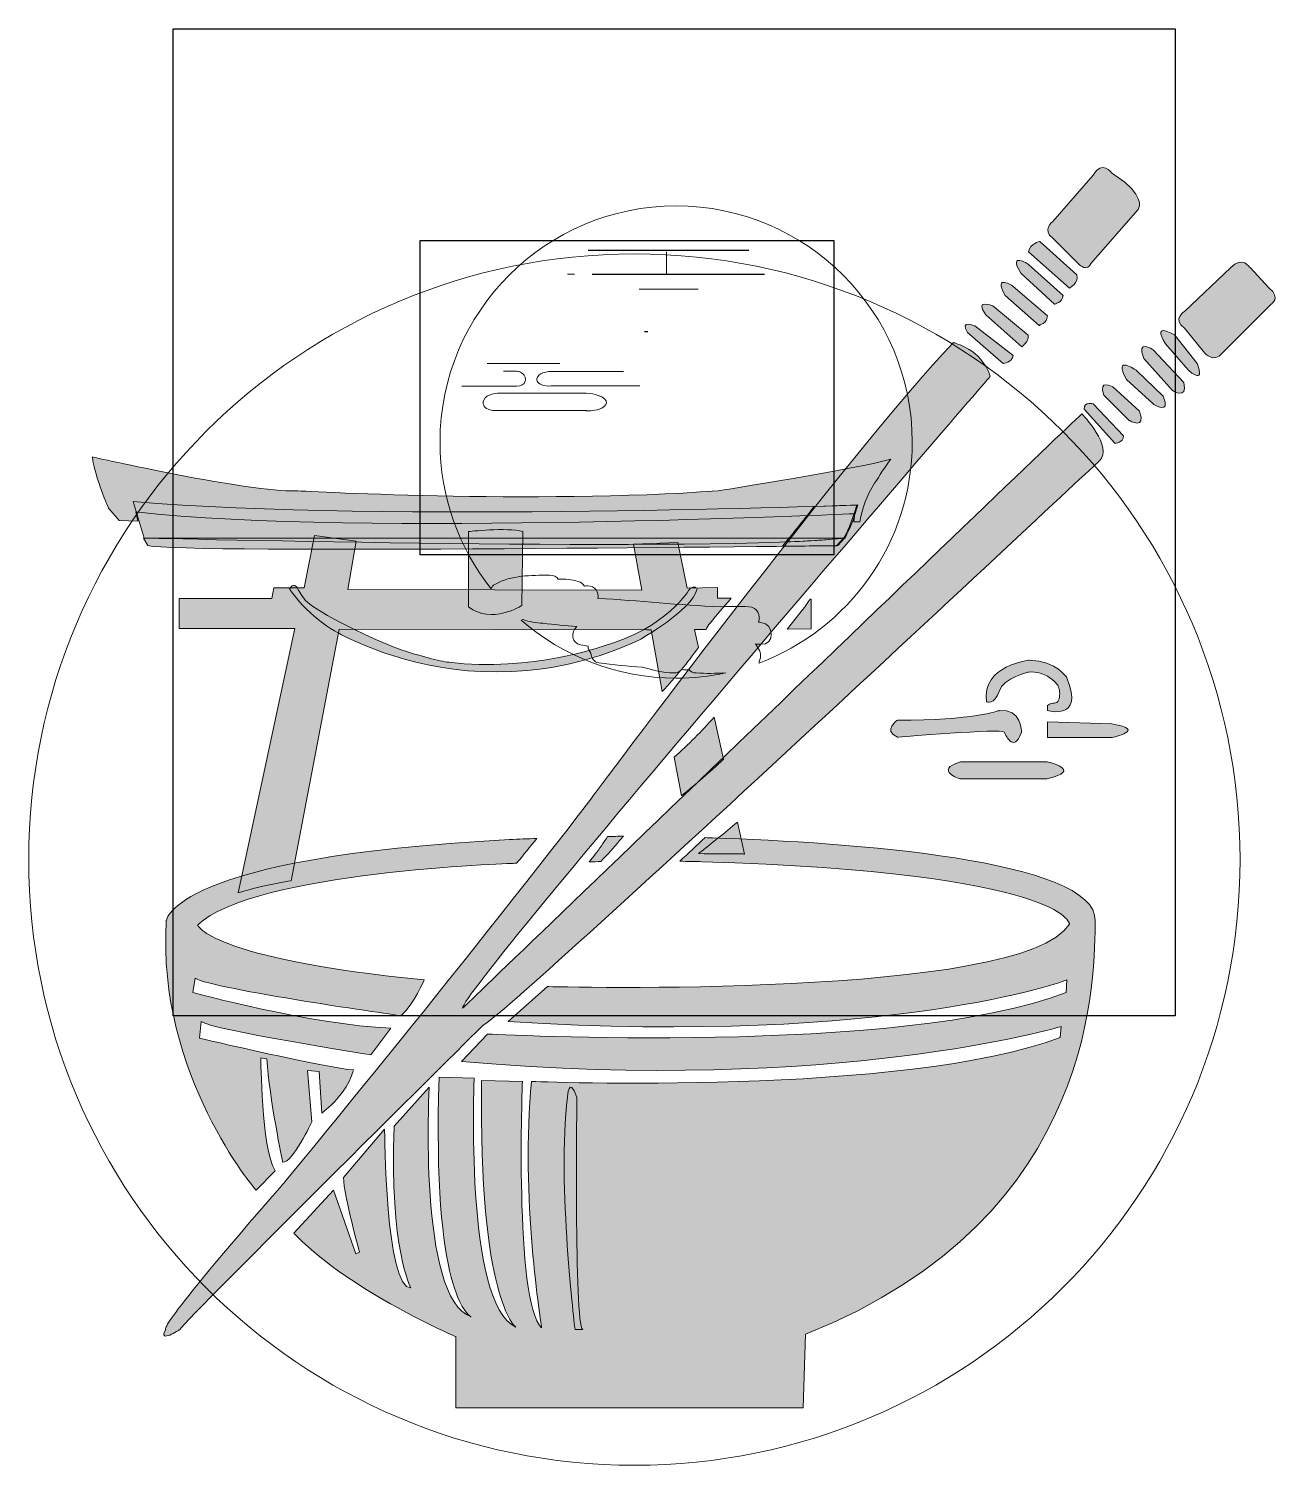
# Model space of a CAD drawing. Header units: inches. Extents: x 6 to 208, y -246 to -15.
import ezdxf

# ---------------------------------------------------------------- set-up
doc = ezdxf.new("R2010")
doc.units = ezdxf.units.IN
doc.header["$MEASUREMENT"] = 0
doc.layers.add('Capa 1', color=7, linetype='Continuous')
picture_1 = doc.add_image_def('image1.png', size_in_pixel=(328, 280))
picture_2 = doc.add_image_def('image2.png', size_in_pixel=(1024, 1024))

# ---------------------------------------------------------------- blocks, each defined once
blk = doc.blocks.new('block 2')
at = {"layer": 'Capa 1', "true_color": 0x201815}
h = blk.add_hatch(color=250, dxfattribs=at)
h.dxf.hatch_style = 2
edge = h.paths.add_edge_path()
edge.add_spline(control_points=[(116.03, -145.29), (115.61, -145.27), (115.19, -145.26), (114.78, -145.24), (113.41, -146.51), (112.05, -147.78), (110.69, -149.05), (112.01, -149.07), (113.23, -149.09), (114.25, -149.12), (172.97, -150.93), (173.44, -159.17), (173.44, -159.17), (166.08, -171.31), (89.37, -169.23), (89.37, -169.23), (89.37, -169.23), (83.07, -174.86), (83.07, -174.86), (145.15, -178.75), (173.04, -168.16), (173.04, -168.16), (173.04, -168.16), (172.9, -170.17), (172.9, -170.17), (146.62, -180.49), (79.72, -176.87), (79.72, -176.87), (79.72, -176.87), (75.56, -181.3), (75.56, -181.3), (135.9, -186.53), (172.1, -175.67), (172.1, -175.67), (172.1, -175.67), (171.96, -177.41), (171.96, -177.41), (147.16, -186.93), (86.83, -184.51), (86.83, -184.51), (84.95, -202.48), (88.44, -224.2), (88.44, -224.2), (84.01, -219.91), (85.35, -184.51), (85.35, -184.51), (85.35, -184.51), (78.78, -184.38), (78.78, -184.38), (78.25, -219.64), (84.28, -224.07), (84.28, -224.07), (75.97, -220.31), (77.58, -183.98), (77.58, -183.98), (77.58, -183.98), (71.94, -183.84), (71.94, -183.84), (70.8, -218.45), (76.53, -222.15), (77.12, -222.43), (68.47, -219.49), (70.34, -185.45), (70.34, -185.45), (70.34, -185.45), (64.7, -191.69), (64.7, -191.69), (63.9, -211.46), (67.39, -217.76), (67.39, -217.76), (63.3, -218.03), (63.16, -192.22), (63.16, -192.22), (63.16, -192.22), (56.53, -200), (56.53, -200), (56.59, -203.02), (59.14, -212), (59.14, -212), (59.14, -212), (58.54, -212.27), (58.54, -212.27), (58.54, -212.27), (54.92, -202.01), (54.92, -202.01), (54.92, -202.01), (48.52, -208.92), (48.52, -208.92), (48.52, -208.92), (49.12, -209.52), (49.12, -209.52), (57.8, -218.37), (74.61, -225.61), (74.61, -225.61), (74.61, -225.61), (74.61, -237.07), (74.61, -237.07), (74.61, -237.07), (130.54, -237.07), (130.54, -237.07), (130.54, -237.07), (130.94, -225.21), (130.94, -225.21), (178.8, -206.3), (177.39, -166.28), (177.6, -158.64), (177.86, -148.71), (137.7, -146.02), (116.03, -145.29)], knot_values=[0, 0, 0, 0, 1, 1, 1, 2, 2, 2, 3, 3, 3, 4, 4, 4, 5, 5, 5, 6, 6, 6, 7, 7, 7, 8, 8, 8, 9, 9, 9, 10, 10, 10, 11, 11, 11, 12, 12, 12, 13, 13, 13, 14, 14, 14, 15, 15, 15, 16, 16, 16, 17, 17, 17, 18, 18, 18, 19, 19, 19, 20, 20, 20, 21, 21, 21, 22, 22, 22, 23, 23, 23, 24, 24, 24, 25, 25, 25, 26, 26, 26, 27, 27, 27, 28, 28, 28, 29, 29, 29, 30, 30, 30, 31, 31, 31, 32, 32, 32, 33, 33, 33, 34, 34, 34, 35, 35, 35, 36, 36, 36, 36], degree=3, periodic=1)
h = blk.add_hatch(color=250, dxfattribs=at)
h.dxf.hatch_style = 2
edge = h.paths.add_edge_path()
edge.add_spline(control_points=[(92.59, -187.06), (92.59, -187.06), (92.79, -183.37), (94.13, -187.06), (94.13, -187.06), (93.66, -223.6), (95.07, -224.47), (95.07, -224.47), (93.83, -224.47), (93.83, -224.47), (93.83, -224.47), (90.92, -201.01), (92.59, -187.06)], knot_values=[0, 0, 0, 0, 1, 1, 1, 2, 2, 2, 3, 3, 3, 4, 4, 4, 4], degree=3, periodic=1)
at = {"layer": 'Capa 1', "color": 250, "lineweight": 9, "true_color": 0x201815}
for points, knots in [([(116.03, -145.29), (115.61, -145.27), (115.19, -145.26), (114.78, -145.24), (113.41, -146.51), (112.05, -147.78), (110.69, -149.05), (112.01, -149.07), (113.23, -149.09), (114.25, -149.12), (172.97, -150.93), (173.44, -159.17), (173.44, -159.17), (166.08, -171.31), (89.37, -169.23), (89.37, -169.23), (89.37, -169.23), (83.07, -174.86), (83.07, -174.86), (145.15, -178.75), (173.04, -168.16), (173.04, -168.16), (173.04, -168.16), (172.9, -170.17), (172.9, -170.17), (146.62, -180.49), (79.72, -176.87), (79.72, -176.87), (79.72, -176.87), (75.56, -181.3), (75.56, -181.3), (135.9, -186.53), (172.1, -175.67), (172.1, -175.67), (172.1, -175.67), (171.96, -177.41), (171.96, -177.41), (147.16, -186.93), (86.83, -184.51), (86.83, -184.51), (84.95, -202.48), (88.44, -224.2), (88.44, -224.2), (84.01, -219.91), (85.35, -184.51), (85.35, -184.51), (85.35, -184.51), (78.78, -184.38), (78.78, -184.38), (78.25, -219.64), (84.28, -224.07), (84.28, -224.07), (75.97, -220.31), (77.58, -183.98), (77.58, -183.98), (77.58, -183.98), (71.94, -183.84), (71.94, -183.84), (70.8, -218.45), (76.53, -222.15), (77.12, -222.43), (68.47, -219.49), (70.34, -185.45), (70.34, -185.45), (70.34, -185.45), (64.7, -191.69), (64.7, -191.69), (63.9, -211.46), (67.39, -217.76), (67.39, -217.76), (63.3, -218.03), (63.16, -192.22), (63.16, -192.22), (63.16, -192.22), (56.53, -200), (56.53, -200), (56.59, -203.02), (59.14, -212), (59.14, -212), (59.14, -212), (58.54, -212.27), (58.54, -212.27), (58.54, -212.27), (54.92, -202.01), (54.92, -202.01), (54.92, -202.01), (48.52, -208.92), (48.52, -208.92), (48.52, -208.92), (49.12, -209.52), (49.12, -209.52), (57.8, -218.37), (74.61, -225.61), (74.61, -225.61), (74.61, -225.61), (74.61, -237.07), (74.61, -237.07), (74.61, -237.07), (130.54, -237.07), (130.54, -237.07), (130.54, -237.07), (130.94, -225.21), (130.94, -225.21), (178.8, -206.3), (177.39, -166.28), (177.6, -158.64), (177.86, -148.71), (137.7, -146.02), (116.03, -145.29)], [0, 0, 0, 0, 1, 1, 1, 2, 2, 2, 3, 3, 3, 4, 4, 4, 5, 5, 5, 6, 6, 6, 7, 7, 7, 8, 8, 8, 9, 9, 9, 10, 10, 10, 11, 11, 11, 12, 12, 12, 13, 13, 13, 14, 14, 14, 15, 15, 15, 16, 16, 16, 17, 17, 17, 18, 18, 18, 19, 19, 19, 20, 20, 20, 21, 21, 21, 22, 22, 22, 23, 23, 23, 24, 24, 24, 25, 25, 25, 26, 26, 26, 27, 27, 27, 28, 28, 28, 29, 29, 29, 30, 30, 30, 31, 31, 31, 32, 32, 32, 33, 33, 33, 34, 34, 34, 35, 35, 35, 36, 36, 36, 36]), ([(92.59, -187.06), (92.59, -187.06), (92.79, -183.37), (94.13, -187.06), (94.13, -187.06), (93.66, -223.6), (95.07, -224.47), (95.07, -224.47), (93.83, -224.47), (93.83, -224.47), (93.83, -224.47), (90.92, -201.01), (92.59, -187.06)], [0, 0, 0, 0, 1, 1, 1, 2, 2, 2, 3, 3, 3, 4, 4, 4, 4])]:
    blk.add_open_spline(points, degree=3, knots=knots, dxfattribs=at)

msp = doc.modelspace()

# ---------------------------------------------------------------- hatches: boundary and pattern name
at = {"layer": 'Capa 1', "true_color": 0x201815}
h = msp.add_hatch(color=250, dxfattribs=at)
h.dxf.hatch_style = 2
edge = h.paths.add_edge_path()
edge.add_spline(control_points=[(180.21, -38.17), (180.21, -38.17), (178.74, -36.03), (177.26, -38.57), (177.26, -38.57), (170.77, -46.01), (170.77, -46.01), (170.77, -46.01), (168.97, -47.42), (170.77, -48.7), (170.77, -48.7), (175.09, -52.99), (175.09, -52.99), (175.09, -52.99), (176.32, -54.19), (176.93, -52.72), (176.93, -52.72), (184.5, -44.07), (184.5, -44.07), (184.5, -44.07), (185.77, -42.6), (182.36, -39.71), (182.36, -39.71), (180.21, -38.17), (180.21, -38.17)], knot_values=[0, 0, 0, 0, 1, 1, 1, 2, 2, 2, 3, 3, 3, 4, 4, 4, 5, 5, 5, 6, 6, 6, 7, 7, 7, 8, 8, 8, 8], degree=3, periodic=1)
h = msp.add_hatch(color=250, dxfattribs=at)
h.dxf.hatch_style = 2
edge = h.paths.add_edge_path()
edge.add_spline(control_points=[(166.83, -52.92), (166.83, -52.92), (163.52, -50.77), (165.6, -54.33), (165.6, -54.33), (171.03, -59.32), (171.03, -59.32), (171.03, -59.32), (172.3, -59.09), (172.43, -57.95), (172.43, -57.95), (166.83, -52.92), (166.83, -52.92)], knot_values=[0, 0, 0, 0, 1, 1, 1, 2, 2, 2, 3, 3, 3, 4, 4, 4, 4], degree=3, periodic=1)
h = msp.add_hatch(color=250, dxfattribs=at)
h.dxf.hatch_style = 2
edge = h.paths.add_edge_path()
edge.add_spline(control_points=[(168.67, -49.23), (168.67, -49.23), (167.12, -49.5), (166.83, -50.91), (166.83, -50.91), (173.44, -56.74), (173.44, -56.74), (173.44, -56.74), (175.05, -55.87), (174.65, -54.59), (174.65, -54.59), (168.67, -49.23), (168.67, -49.23)], knot_values=[0, 0, 0, 0, 1, 1, 1, 2, 2, 2, 3, 3, 3, 4, 4, 4, 4], degree=3, periodic=1)
h = msp.add_hatch(color=250, dxfattribs=at)
h.dxf.hatch_style = 2
edge = h.paths.add_edge_path()
edge.add_spline(control_points=[(202.53, -53.45), (202.53, -53.45), (201.26, -51.44), (199.45, -53.45), (199.45, -53.45), (191.97, -60.49), (191.97, -60.49), (191.97, -60.49), (189.92, -61.77), (191.97, -63.18), (191.97, -63.18), (195.23, -67.21), (195.23, -67.21), (195.23, -67.21), (196.7, -68.89), (198.04, -67.21), (198.04, -67.21), (205.95, -59.32), (205.95, -59.32), (205.95, -59.32), (207.56, -58.35), (205.62, -56.74), (205.62, -56.74), (202.53, -53.45), (202.53, -53.45)], knot_values=[0, 0, 0, 0, 1, 1, 1, 2, 2, 2, 3, 3, 3, 4, 4, 4, 5, 5, 5, 6, 6, 6, 7, 7, 7, 8, 8, 8, 8], degree=3, periodic=1)
h = msp.add_hatch(color=250, dxfattribs=at)
h.dxf.hatch_style = 2
edge = h.paths.add_edge_path()
edge.add_spline(control_points=[(164.39, -56.47), (164.39, -56.47), (161.09, -54.26), (163.07, -57.95), (163.07, -57.95), (168.55, -62.76), (168.55, -62.76), (168.55, -62.76), (169.89, -62.37), (169.89, -61.23), (169.89, -61.23), (164.39, -56.47), (164.39, -56.47)], knot_values=[0, 0, 0, 0, 1, 1, 1, 2, 2, 2, 3, 3, 3, 4, 4, 4, 4], degree=3, periodic=1)
h = msp.add_hatch(color=250, dxfattribs=at)
h.dxf.hatch_style = 2
edge = h.paths.add_edge_path()
edge.add_spline(control_points=[(161.1, -59.62), (161.1, -59.62), (158.02, -58.35), (159.96, -61.03), (159.96, -61.03), (165.8, -66.19), (165.8, -66.19), (165.8, -66.19), (167, -65.25), (166.8, -64.32), (166.8, -64.32), (161.1, -59.62), (161.1, -59.62)], knot_values=[0, 0, 0, 0, 1, 1, 1, 2, 2, 2, 3, 3, 3, 4, 4, 4, 4], degree=3, periodic=1)
h = msp.add_hatch(color=250, dxfattribs=at)
h.dxf.hatch_style = 2
edge = h.paths.add_edge_path()
edge.add_spline(control_points=[(158.22, -62.84), (158.22, -62.84), (155.74, -61.7), (157.02, -63.91), (157.02, -63.91), (162.78, -68.87), (162.78, -68.87), (162.78, -68.87), (164.19, -68.74), (164.39, -67.6), (164.39, -67.6), (158.22, -62.84), (158.22, -62.84)], knot_values=[0, 0, 0, 0, 1, 1, 1, 2, 2, 2, 3, 3, 3, 4, 4, 4, 4], degree=3, periodic=1)
h = msp.add_hatch(color=250, dxfattribs=at)
h.dxf.hatch_style = 2
edge = h.paths.add_edge_path()
edge.add_spline(control_points=[(190.4, -64.32), (190.4, -64.32), (186.59, -61.94), (188.9, -65.71), (188.9, -65.71), (192.55, -69.92), (192.55, -69.92), (192.55, -69.92), (195.43, -72.56), (194.02, -68.87), (194.02, -68.87), (190.4, -64.32), (190.4, -64.32)], knot_values=[0, 0, 0, 0, 1, 1, 1, 2, 2, 2, 3, 3, 3, 4, 4, 4, 4], degree=3, periodic=1)
h = msp.add_hatch(color=250, dxfattribs=at)
h.dxf.hatch_style = 2
edge = h.paths.add_edge_path()
edge.add_spline(control_points=[(27.9, -224.47), (27.9, -224.47), (25.96, -224.87), (46.6, -201.27), (46.6, -201.27), (75.3, -166.55), (96.35, -139.06), (96.35, -139.06), (138.28, -82.72), (154.77, -65.52), (154.77, -65.52), (159.29, -66.53), (160.7, -70.95), (160.7, -70.95), (75.7, -169.5), (75.7, -172.72), (75.7, -172.72), (167.14, -84.76), (175.45, -76.99), (175.45, -76.99), (180.68, -82.42), (178.27, -84.56), (178.27, -84.56), (82.97, -173.72), (79.05, -175.43), (79.05, -175.43), (31.69, -222.32), (30.18, -224.47), (30.18, -224.47), (26.58, -226.81), (27.9, -224.47)], knot_values=[0, 0, 0, 0, 1, 1, 1, 2, 2, 2, 3, 3, 3, 4, 4, 4, 5, 5, 5, 6, 6, 6, 7, 7, 7, 8, 8, 8, 9, 9, 9, 10, 10, 10, 10], degree=3, periodic=1)
h = msp.add_hatch(color=250, dxfattribs=at)
h.dxf.hatch_style = 2
edge = h.paths.add_edge_path()
edge.add_spline(control_points=[(186.91, -66.66), (186.91, -66.66), (184.12, -64.85), (185.42, -68.07), (185.42, -68.07), (190.06, -73.23), (190.06, -73.23), (190.06, -73.23), (192.48, -74.84), (191.87, -71.96), (191.87, -71.96), (186.91, -66.66), (186.91, -66.66)], knot_values=[0, 0, 0, 0, 1, 1, 1, 2, 2, 2, 3, 3, 3, 4, 4, 4, 4], degree=3, periodic=1)
h = msp.add_hatch(color=250, dxfattribs=at)
h.dxf.hatch_style = 2
edge = h.paths.add_edge_path()
edge.add_spline(control_points=[(184.23, -70.01), (184.23, -70.01), (180.41, -67.26), (182.62, -71.49), (182.62, -71.49), (186.91, -75.4), (186.91, -75.4), (186.91, -75.4), (189.93, -77.32), (188.52, -74.17), (188.52, -74.17), (184.23, -70.01), (184.23, -70.01)], knot_values=[0, 0, 0, 0, 1, 1, 1, 2, 2, 2, 3, 3, 3, 4, 4, 4, 4], degree=3, periodic=1)
h = msp.add_hatch(color=250, dxfattribs=at)
h.dxf.hatch_style = 2
edge = h.paths.add_edge_path()
edge.add_spline(control_points=[(180.41, -72.63), (180.41, -72.63), (178.02, -71.35), (178.98, -73.97), (178.98, -73.97), (183.09, -78.06), (183.09, -78.06), (183.09, -78.06), (185.9, -79.67), (184.73, -76.58), (184.73, -76.58), (180.41, -72.63), (180.41, -72.63)], knot_values=[0, 0, 0, 0, 1, 1, 1, 2, 2, 2, 3, 3, 3, 4, 4, 4, 4], degree=3, periodic=1)
h = msp.add_hatch(color=250, dxfattribs=at)
h.dxf.hatch_style = 2
edge = h.paths.add_edge_path()
edge.add_spline(control_points=[(175.81, -76.26), (175.81, -76.26), (180.76, -81.74), (180.76, -81.74), (180.76, -81.74), (182.22, -81.66), (182.15, -80.56), (182.15, -80.56), (177.27, -75.4), (177.27, -75.4), (177.27, -75.4), (175.84, -74.9), (175.81, -76.26)], knot_values=[0, 0, 0, 0, 1, 1, 1, 2, 2, 2, 3, 3, 3, 4, 4, 4, 4], degree=3, periodic=1)
h = msp.add_hatch(color=250, dxfattribs=at)
h.dxf.hatch_style = 2
edge = h.paths.add_edge_path()
edge.add_spline(control_points=[(139.7, -94.37), (140.07, -92.18), (140.8, -90.08), (142.06, -88.18), (142.87, -86.97), (143.71, -85.55), (144.69, -84.28), (139.9, -85.76), (116.86, -89.39), (116.86, -89.39), (87.2, -91.56), (48.75, -89.37), (48.75, -89.37), (41.94, -89.78), (16.09, -83.94), (16.09, -83.94), (16.52, -87.36), (18.72, -92.22), (18.72, -92.22), (18.72, -92.22), (20.39, -94.17), (20.39, -94.17), (20.39, -94.17), (23.43, -94.27), (23.43, -94.27), (23.43, -94.27), (23.1, -92.79), (23.1, -92.79), (59.17, -96.81), (138.9, -93.06), (138.9, -93.06), (138.9, -93.06), (138.7, -94.37), (138.7, -94.37), (138.7, -94.37), (139.7, -94.37), (139.7, -94.37)], knot_values=[0, 0, 0, 0, 1, 1, 1, 2, 2, 2, 3, 3, 3, 4, 4, 4, 5, 5, 5, 6, 6, 6, 7, 7, 7, 8, 8, 8, 9, 9, 9, 10, 10, 10, 11, 11, 11, 12, 12, 12, 12], degree=3, periodic=1)
at = {"layer": 'Capa 1', "true_color": 0xbf0710}
h = msp.add_hatch(color=12, dxfattribs=at)
h.dxf.hatch_style = 2
edge = h.paths.add_edge_path()
edge.add_spline(control_points=[(22.67, -91.13), (22.67, -91.13), (24.45, -97), (24.45, -97), (24.45, -97), (117.76, -99.31), (137.27, -97), (137.27, -97), (138.18, -95.69), (139.38, -91.67), (139.38, -91.67), (63.03, -94.52), (22.67, -91.13)], knot_values=[0, 0, 0, 0, 1, 1, 1, 2, 2, 2, 3, 3, 3, 4, 4, 4, 4], degree=3, periodic=1)
h = msp.add_hatch(color=12, dxfattribs=at)
h.dxf.hatch_style = 2
edge = h.paths.add_edge_path()
edge.add_spline(control_points=[(132.36, -91.9), (130.86, -93.84), (129.32, -95.73), (127.78, -97.63), (131.67, -97.47), (134.87, -97.27), (137.09, -97.01), (137.09, -97.01), (137.99, -95.7), (139.2, -91.68), (139.2, -91.68), (136.69, -91.77), (132.36, -91.9)], knot_values=[0, 0, 0, 0, 1, 1, 1, 2, 2, 2, 3, 3, 3, 4, 4, 4, 4], degree=3, periodic=1)
at = {"layer": 'Capa 1', "true_color": 0xa01127}
h = msp.add_hatch(color=244, dxfattribs=at)
h.dxf.hatch_style = 2
edge = h.paths.add_edge_path()
edge.add_spline(control_points=[(24.35, -97), (24.35, -97), (137.24, -97), (137.24, -97), (137.24, -97), (136.13, -98.22), (136.13, -98.22), (136.13, -98.22), (29.88, -99.54), (25.05, -98.22), (25.05, -98.22), (24.35, -97), (24.35, -97)], knot_values=[0, 0, 0, 0, 1, 1, 1, 2, 2, 2, 3, 3, 3, 4, 4, 4, 4], degree=3, periodic=1)
at = {"layer": 'Capa 1', "true_color": 0xbf0710}
h = msp.add_hatch(color=12, dxfattribs=at)
h.dxf.hatch_style = 2
edge = h.paths.add_edge_path()
edge.add_spline(control_points=[(114.92, -111.7), (115.08, -111.36), (115.3, -111.02), (115.57, -110.69), (116.69, -109.35), (117.83, -108.03), (118.96, -106.7), (118.96, -106.7), (116.79, -106.68), (116.79, -106.68), (116.79, -106.68), (116.79, -104.94), (116.79, -104.94), (116.79, -104.94), (111.9, -105.07), (111.9, -105.07), (111.9, -105.07), (110.36, -97.7), (110.36, -97.7), (110.36, -97.7), (103.25, -97.97), (103.25, -97.97), (103.25, -97.97), (104.59, -105.41), (104.59, -105.41), (104.59, -105.41), (57.26, -105.28), (57.26, -105.28), (57.26, -105.28), (58.6, -97.5), (58.6, -97.5), (58.6, -97.5), (51.87, -96.59), (51.87, -96.59), (51.87, -96.59), (50.22, -105.01), (50.22, -105.01), (50.22, -105.01), (45.3, -105.01), (45.3, -105.01), (45.3, -105.01), (45, -106.72), (45, -106.72), (45, -106.72), (30.05, -106.72), (30.05, -106.72), (30.05, -106.72), (30.05, -111.54), (30.05, -111.54), (30.05, -111.54), (48.68, -111.54), (48.68, -111.54), (48.68, -111.54), (39.57, -154.13), (39.57, -154.13), (42.37, -153.29), (45.22, -152.65), (48.11, -152.19), (48.11, -152.19), (55.82, -111.68), (55.82, -111.68), (55.82, -111.68), (105.4, -111.78), (105.4, -111.78), (105.4, -111.78), (106.07, -111.78), (106.07, -111.78), (106.07, -111.78), (107.88, -121.69), (107.88, -121.69), (109.99, -119.45), (111.95, -117.07), (113.7, -114.6), (113.7, -114.6), (113.06, -111.71), (113.06, -111.71), (113.06, -111.71), (114.92, -111.7), (114.92, -111.7)], knot_values=[0, 0, 0, 0, 1, 1, 1, 2, 2, 2, 3, 3, 3, 4, 4, 4, 5, 5, 5, 6, 6, 6, 7, 7, 7, 8, 8, 8, 9, 9, 9, 10, 10, 10, 11, 11, 11, 12, 12, 12, 13, 13, 13, 14, 14, 14, 15, 15, 15, 16, 16, 16, 17, 17, 17, 18, 18, 18, 19, 19, 19, 20, 20, 20, 21, 21, 21, 22, 22, 22, 23, 23, 23, 24, 24, 24, 25, 25, 25, 26, 26, 26, 26], degree=3, periodic=1)
at = {"layer": 'Capa 1', "true_color": 0x201815}
h = msp.add_hatch(color=250, dxfattribs=at)
h.dxf.hatch_style = 2
edge = h.paths.add_edge_path()
edge.add_spline(control_points=[(76.67, -95.96), (76.67, -95.96), (82.8, -95.22), (85.42, -95.96), (85.42, -95.96), (85.28, -107.86), (85.28, -107.86), (85.28, -107.86), (80.36, -111.01), (76.67, -108.06), (76.67, -108.06), (76.67, -95.96), (76.67, -95.96)], knot_values=[0, 0, 0, 0, 1, 1, 1, 2, 2, 2, 3, 3, 3, 4, 4, 4, 4], degree=3, periodic=1)
at = {"layer": 'Capa 1', "true_color": 0xa01127}
h = msp.add_hatch(color=244, dxfattribs=at)
h.dxf.hatch_style = 2
edge = h.paths.add_edge_path()
edge.add_spline(control_points=[(128.28, -97.01), (127.93, -97.45), (127.58, -97.89), (127.22, -98.33), (132.66, -98.27), (135.95, -98.23), (135.95, -98.23), (135.95, -98.23), (137.05, -97.01), (137.05, -97.01), (137.05, -97.01), (128.28, -97.01), (128.28, -97.01)], knot_values=[0, 0, 0, 0, 1, 1, 1, 2, 2, 2, 3, 3, 3, 4, 4, 4, 4], degree=3, periodic=1)
at = {"layer": 'Capa 1', "true_color": 0xc4ba9e}
h = msp.add_hatch(color=253, dxfattribs=at)
h.dxf.hatch_style = 2
edge = h.paths.add_edge_path()
edge.add_spline(control_points=[(47.83, -105.19), (48.71, -106.45), (50, -108.02), (51.8, -109.57), (53.62, -111.13), (55.39, -112.17), (56.77, -112.85), (61.74, -115.28), (72.45, -119.62), (86.17, -118.33), (93.95, -117.6), (100.15, -115.3), (104.32, -113.32), (104.32, -113.32), (112.5, -108.73), (113.51, -105.19), (113.51, -105.19), (112.97, -104.5), (112.3, -105.19), (112.3, -105.19), (108.61, -111.58), (98.36, -114.39), (98.36, -114.39), (86.89, -118.55), (73.49, -117.01), (72.05, -116.84), (68.9, -116.04), (65.15, -114.74), (62.29, -113.74), (52.06, -108.97), (50.39, -106.98), (49.72, -106.18), (49.29, -105.42), (49.02, -104.89), (49.02, -104.89), (48.45, -104.17), (47.83, -105.19)], knot_values=[0, 0, 0, 0, 1, 1, 1, 2, 2, 2, 3, 3, 3, 4, 4, 4, 5, 5, 5, 6, 6, 6, 7, 7, 7, 8, 8, 8, 9, 9, 9, 10, 10, 10, 11, 11, 11, 12, 12, 12, 12], degree=3, periodic=1)
at = {"layer": 'Capa 1', "true_color": 0xbf0710}
h = msp.add_hatch(color=12, dxfattribs=at)
h.dxf.hatch_style = 2
edge = h.paths.add_edge_path()
edge.add_spline(control_points=[(130.37, -108.69), (129.6, -109.7), (128.79, -110.68), (127.99, -111.66), (127.99, -111.66), (131.88, -111.64), (131.88, -111.64), (131.88, -111.64), (131.88, -106.82), (131.88, -106.82), (131.88, -106.82), (131.69, -106.82), (131.69, -106.82), (131.26, -107.45), (130.83, -108.08), (130.37, -108.69)], knot_values=[0, 0, 0, 0, 1, 1, 1, 2, 2, 2, 3, 3, 3, 4, 4, 4, 5, 5, 5, 5], degree=3, periodic=1)
at = {"layer": 'Capa 1', "true_color": 0x201815}
h = msp.add_hatch(color=250, dxfattribs=at)
h.dxf.hatch_style = 2
edge = h.paths.add_edge_path()
edge.add_spline(control_points=[(169.89, -124.75), (169.89, -124.75), (175.92, -126.59), (173.04, -119.49), (173.04, -119.49), (171.43, -116.81), (167, -116.67), (167, -116.67), (159.29, -117.48), (160.1, -123.38), (160.1, -123.38), (161.37, -123.91), (162.11, -121.7), (162.85, -119.49), (166.93, -118.57), (166.93, -118.57), (167.41, -118.54), (168.11, -118.55), (168.91, -118.81), (170.37, -119.28), (171.23, -120.26), (171.56, -120.69), (171.75, -121.12), (171.98, -121.84), (171.83, -122.64), (171.77, -122.95), (171.7, -123.33), (171.41, -123.49), (171.15, -123.64), (170.93, -123.52), (170.51, -123.64), (170.33, -123.7), (170.12, -123.79), (169.89, -123.98), (169.89, -123.98), (169.89, -124.75), (169.89, -124.75)], knot_values=[0, 0, 0, 0, 1, 1, 1, 2, 2, 2, 3, 3, 3, 4, 4, 4, 5, 5, 5, 6, 6, 6, 7, 7, 7, 8, 8, 8, 9, 9, 9, 10, 10, 10, 11, 11, 11, 12, 12, 12, 12], degree=3, periodic=1)
h = msp.add_hatch(color=250, dxfattribs=at)
h.dxf.hatch_style = 2
edge = h.paths.add_edge_path()
edge.add_spline(control_points=[(162.98, -128.27), (162.98, -128.27), (164.39, -131.96), (165.73, -128.27), (165.73, -128.27), (165.73, -124.38), (162.11, -124.78), (162.11, -124.78), (158.02, -126.4), (145.75, -126.33), (145.75, -126.33), (143.27, -127.93), (145.75, -129.07), (145.75, -129.07), (162.67, -127.62), (162.98, -128.27)], knot_values=[0, 0, 0, 0, 1, 1, 1, 2, 2, 2, 3, 3, 3, 4, 4, 4, 5, 5, 5, 5], degree=3, periodic=1)
at = {"layer": 'Capa 1', "true_color": 0xbf0710}
h = msp.add_hatch(color=12, dxfattribs=at)
h.dxf.hatch_style = 2
edge = h.paths.add_edge_path()
edge.add_spline(control_points=[(117.72, -132.63), (117.72, -132.63), (116.21, -125.86), (116.21, -125.86), (114.21, -128.13), (112.07, -130.27), (109.81, -132.27), (109.81, -132.27), (110.95, -138.51), (110.95, -138.51), (113.27, -136.62), (115.54, -134.68), (117.72, -132.63)], knot_values=[0, 0, 0, 0, 1, 1, 1, 2, 2, 2, 3, 3, 3, 4, 4, 4, 4], degree=3, periodic=1)
at = {"layer": 'Capa 1', "true_color": 0x201815}
h = msp.add_hatch(color=250, dxfattribs=at)
h.dxf.hatch_style = 2
edge = h.paths.add_edge_path()
edge.add_spline(control_points=[(169.89, -126.59), (169.89, -126.59), (169.89, -129.14), (169.89, -129.14), (169.89, -129.14), (180.28, -129.14), (180.28, -129.14), (180.28, -129.14), (186.18, -127.87), (180.28, -126.93), (180.28, -126.93), (169.89, -126.59), (169.89, -126.59)], knot_values=[0, 0, 0, 0, 1, 1, 1, 2, 2, 2, 3, 3, 3, 4, 4, 4, 4], degree=3, periodic=1)
h = msp.add_hatch(color=250, dxfattribs=at)
h.dxf.hatch_style = 2
edge = h.paths.add_edge_path()
edge.add_spline(control_points=[(155.88, -133.03), (155.88, -133.03), (169.82, -133.03), (169.82, -133.03), (169.82, -133.03), (175.92, -134.37), (169.82, -135.78), (169.82, -135.78), (155.88, -135.78), (155.88, -135.78), (155.88, -135.78), (151.52, -134.44), (155.88, -133.03)], knot_values=[0, 0, 0, 0, 1, 1, 1, 2, 2, 2, 3, 3, 3, 4, 4, 4, 4], degree=3, periodic=1)
at = {"layer": 'Capa 1', "true_color": 0xbf0710}
h = msp.add_hatch(color=12, dxfattribs=at)
h.dxf.hatch_style = 2
edge = h.paths.add_edge_path()
edge.add_spline(control_points=[(113.73, -147.81), (116.11, -147.86), (118.5, -147.88), (120.88, -147.88), (120.97, -147.88), (121.04, -147.9), (121.12, -147.9), (121.12, -147.9), (119.97, -142.73), (119.97, -142.73), (117.93, -144.47), (115.84, -146.15), (113.73, -147.81)], knot_values=[0, 0, 0, 0, 1, 1, 1, 2, 2, 2, 3, 3, 3, 4, 4, 4, 4], degree=3, periodic=1)
at = {"layer": 'Capa 1', "true_color": 0x201815}
h = msp.add_hatch(color=250, dxfattribs=at)
h.dxf.hatch_style = 2
edge = h.paths.add_edge_path()
edge.add_spline(control_points=[(33.06, -159.31), (41.91, -150.73), (83.88, -149.39), (83.88, -149.39), (84.06, -149.38), (84.24, -149.38), (84.42, -149.38), (85.51, -148.04), (86.6, -146.71), (87.68, -145.37), (86.21, -145.43), (84.76, -145.49), (83.27, -145.57), (28.77, -148.38), (28, -158.64), (28, -158.64), (26.43, -183.44), (42.45, -202.01), (42.45, -202.01), (42.45, -202.01), (45.51, -198.89), (45.51, -198.89), (43.28, -195.11), (43.23, -180.73), (43.23, -180.73), (43.23, -180.73), (44.19, -180.89), (44.19, -180.89), (44.59, -187.2), (46.74, -197.52), (46.74, -197.52), (48.35, -197.65), (51.43, -191.04), (51.43, -191.04), (51.43, -191.04), (50.76, -182.77), (50.76, -182.77), (50.76, -182.77), (52.64, -182.91), (52.64, -182.91), (52.64, -182.91), (53.04, -189.61), (53.04, -189.61), (57.46, -186.26), (58.13, -182.64), (58.13, -182.64), (54.51, -182.5), (33.33, -177.54), (33.33, -177.54), (33.33, -177.54), (33.6, -174.86), (33.6, -174.86), (35.34, -176.2), (60.95, -180.22), (60.95, -180.22), (60.95, -180.22), (64.17, -175.93), (64.17, -175.93), (51.3, -175.4), (32.26, -170.17), (32.26, -170.17), (32.26, -170.17), (32.66, -167.89), (32.66, -167.89), (35.34, -169.63), (65.78, -173.92), (65.78, -173.92), (67.92, -172.04), (69.53, -168.16), (69.53, -168.16), (34.67, -164.67), (33.06, -159.31), (33.06, -159.31)], knot_values=[0, 0, 0, 0, 1, 1, 1, 2, 2, 2, 3, 3, 3, 4, 4, 4, 5, 5, 5, 6, 6, 6, 7, 7, 7, 8, 8, 8, 9, 9, 9, 10, 10, 10, 11, 11, 11, 12, 12, 12, 13, 13, 13, 14, 14, 14, 15, 15, 15, 16, 16, 16, 17, 17, 17, 18, 18, 18, 19, 19, 19, 20, 20, 20, 21, 21, 21, 22, 22, 22, 23, 23, 23, 24, 24, 24, 24], degree=3, periodic=1)
h = msp.add_hatch(color=250, dxfattribs=at)
h.dxf.hatch_style = 2
edge = h.paths.add_edge_path()
edge.add_spline(control_points=[(97.08, -147.93), (96.77, -148.34), (96.44, -148.74), (96.12, -149.14), (96.74, -149.13), (97.43, -149.12), (98, -149.1), (99.02, -147.97), (100.03, -146.85), (101.01, -145.7), (101.21, -145.47), (101.43, -145.25), (101.63, -145.02), (100.86, -145.03), (99.79, -145.04), (99.07, -145.05), (98.41, -146.07), (97.75, -147.05), (97.08, -147.93)], knot_values=[0, 0, 0, 0, 1, 1, 1, 2, 2, 2, 3, 3, 3, 4, 4, 4, 5, 5, 5, 6, 6, 6, 6], degree=3, periodic=1)

# ---------------------------------------------------------------- linework, layer by layer
at = {"layer": 'Capa 1', "color": 250, "lineweight": 25, "true_color": 0x201815}
for points in [[(95.96, -50.64), (121.83, -50.64)], [(96.58, -54.48), (124.33, -54.48)], [(105, -63.74), (105.55, -63.74)]]:
    msp.add_lwpolyline(points, dxfattribs=at)
at = {"layer": 'Capa 1', "color": 250, "lineweight": 9, "true_color": 0x201815}
msp.add_lwpolyline([(108.54, -50.88), (108.54, -54.48)], dxfattribs=at)
at = {"layer": 'Capa 1', "color": 250, "lineweight": 18, "true_color": 0x201815}
for points in [[(92.62, -54.48), (93.76, -54.48)], [(104.13, -56.89), (113.65, -56.89)], [(79.69, -68.91), (91.37, -68.91)]]:
    msp.add_lwpolyline(points, dxfattribs=at)
at = {"layer": 'Capa 1', "lineweight": 0}
for points, knots in [([(180.21, -38.17), (180.21, -38.17), (178.74, -36.03), (177.26, -38.57), (177.26, -38.57), (170.77, -46.01), (170.77, -46.01), (170.77, -46.01), (168.97, -47.42), (170.77, -48.7), (170.77, -48.7), (175.09, -52.99), (175.09, -52.99), (175.09, -52.99), (176.32, -54.19), (176.93, -52.72), (176.93, -52.72), (184.5, -44.07), (184.5, -44.07), (184.5, -44.07), (185.77, -42.6), (182.36, -39.71), (182.36, -39.71), (180.21, -38.17), (180.21, -38.17)], [0, 0, 0, 0, 1, 1, 1, 2, 2, 2, 3, 3, 3, 4, 4, 4, 5, 5, 5, 6, 6, 6, 7, 7, 7, 8, 8, 8, 8]), ([(110.11, -43.51), (89.11, -43.51), (72.08, -60.53), (72.08, -81.53), (72.08, -90.45), (75.16, -98.64), (80.29, -105.13), (80.43, -104.86), (80.64, -104.63), (80.91, -104.47), (83.61, -102.91), (86.71, -103.04), (89.72, -102.97), (90.4, -102.96), (90.86, -103.23), (91.13, -103.63), (92.2, -103.58), (93.27, -103.66), (94.35, -103.98), (94.77, -104.1), (95.11, -104.38), (95.33, -104.72), (95.5, -104.71), (95.67, -104.7), (95.84, -104.7), (97.12, -104.65), (97.68, -105.76), (97.51, -106.74), (104.09, -107.01), (110.64, -107.86), (117.22, -108.05), (118.74, -108.01), (120.26, -108), (121.79, -108.07), (123.24, -108.13), (123.76, -109.53), (123.35, -110.55), (123.48, -110.56), (123.61, -110.56), (123.75, -110.58), (125.99, -110.78), (126.01, -114.31), (123.75, -114.1), (123.46, -114.08), (123.17, -114.06), (122.88, -114.06), (123.02, -114.22), (123.12, -114.4), (123.19, -114.59), (123.75, -115.2), (123.85, -116.16), (123.49, -116.83), (123.49, -116.93), (123.48, -117.03), (123.46, -117.14), (137.87, -111.73), (148.13, -97.83), (148.13, -81.53), (148.13, -60.53), (131.1, -43.51), (110.11, -43.51)], [0, 0, 0, 0, 1, 1, 1, 2, 2, 2, 3, 3, 3, 4, 4, 4, 5, 5, 5, 6, 6, 6, 7, 7, 7, 8, 8, 8, 9, 9, 9, 10, 10, 10, 11, 11, 11, 12, 12, 12, 13, 13, 13, 14, 14, 14, 15, 15, 15, 16, 16, 16, 17, 17, 17, 18, 18, 18, 19, 19, 19, 20, 20, 20, 20]), ([(166.83, -52.92), (166.83, -52.92), (163.52, -50.77), (165.6, -54.33), (165.6, -54.33), (171.03, -59.32), (171.03, -59.32), (171.03, -59.32), (172.3, -59.09), (172.43, -57.95), (172.43, -57.95), (166.83, -52.92), (166.83, -52.92)], [0, 0, 0, 0, 1, 1, 1, 2, 2, 2, 3, 3, 3, 4, 4, 4, 4]), ([(168.67, -49.23), (168.67, -49.23), (167.12, -49.5), (166.83, -50.91), (166.83, -50.91), (173.44, -56.74), (173.44, -56.74), (173.44, -56.74), (175.05, -55.87), (174.65, -54.59), (174.65, -54.59), (168.67, -49.23), (168.67, -49.23)], [0, 0, 0, 0, 1, 1, 1, 2, 2, 2, 3, 3, 3, 4, 4, 4, 4]), ([(103.39, -246.32), (49.52, -246.32), (5.85, -202.65), (5.85, -148.78), (5.85, -94.91), (49.52, -51.24), (103.39, -51.24), (157.25, -51.24), (200.92, -94.91), (200.92, -148.78), (200.92, -202.65), (157.25, -246.32), (103.39, -246.32)], [0, 0, 0, 0, 1, 1, 1, 2, 2, 2, 3, 3, 3, 4, 4, 4, 4]), ([(202.53, -53.45), (202.53, -53.45), (201.26, -51.44), (199.45, -53.45), (199.45, -53.45), (191.97, -60.49), (191.97, -60.49), (191.97, -60.49), (189.92, -61.77), (191.97, -63.18), (191.97, -63.18), (195.23, -67.21), (195.23, -67.21), (195.23, -67.21), (196.7, -68.89), (198.04, -67.21), (198.04, -67.21), (205.95, -59.32), (205.95, -59.32), (205.95, -59.32), (207.56, -58.35), (205.62, -56.74), (205.62, -56.74), (202.53, -53.45), (202.53, -53.45)], [0, 0, 0, 0, 1, 1, 1, 2, 2, 2, 3, 3, 3, 4, 4, 4, 5, 5, 5, 6, 6, 6, 7, 7, 7, 8, 8, 8, 8]), ([(190.4, -64.32), (190.4, -64.32), (186.59, -61.94), (188.9, -65.71), (188.9, -65.71), (192.55, -69.92), (192.55, -69.92), (192.55, -69.92), (195.43, -72.56), (194.02, -68.87), (194.02, -68.87), (190.4, -64.32), (190.4, -64.32)], [0, 0, 0, 0, 1, 1, 1, 2, 2, 2, 3, 3, 3, 4, 4, 4, 4]), ([(27.9, -224.47), (27.9, -224.47), (25.96, -224.87), (46.6, -201.27), (46.6, -201.27), (75.3, -166.55), (96.35, -139.06), (96.35, -139.06), (138.28, -82.72), (154.77, -65.52), (154.77, -65.52), (159.29, -66.53), (160.7, -70.95), (160.7, -70.95), (75.7, -169.5), (75.7, -172.72), (75.7, -172.72), (167.14, -84.76), (175.45, -76.99), (175.45, -76.99), (180.68, -82.42), (178.27, -84.56), (178.27, -84.56), (82.97, -173.72), (79.05, -175.43), (79.05, -175.43), (31.69, -222.32), (30.18, -224.47), (30.18, -224.47), (26.58, -226.81), (27.9, -224.47)], [0, 0, 0, 0, 1, 1, 1, 2, 2, 2, 3, 3, 3, 4, 4, 4, 5, 5, 5, 6, 6, 6, 7, 7, 7, 8, 8, 8, 9, 9, 9, 10, 10, 10, 10]), ([(186.91, -66.66), (186.91, -66.66), (184.12, -64.85), (185.42, -68.07), (185.42, -68.07), (190.06, -73.23), (190.06, -73.23), (190.06, -73.23), (192.48, -74.84), (191.87, -71.96), (191.87, -71.96), (186.91, -66.66), (186.91, -66.66)], [0, 0, 0, 0, 1, 1, 1, 2, 2, 2, 3, 3, 3, 4, 4, 4, 4]), ([(184.23, -70.01), (184.23, -70.01), (180.41, -67.26), (182.62, -71.49), (182.62, -71.49), (186.91, -75.4), (186.91, -75.4), (186.91, -75.4), (189.93, -77.32), (188.52, -74.17), (188.52, -74.17), (184.23, -70.01), (184.23, -70.01)], [0, 0, 0, 0, 1, 1, 1, 2, 2, 2, 3, 3, 3, 4, 4, 4, 4]), ([(180.41, -72.63), (180.41, -72.63), (178.02, -71.35), (178.98, -73.97), (178.98, -73.97), (183.09, -78.06), (183.09, -78.06), (183.09, -78.06), (185.9, -79.67), (184.73, -76.58), (184.73, -76.58), (180.41, -72.63), (180.41, -72.63)], [0, 0, 0, 0, 1, 1, 1, 2, 2, 2, 3, 3, 3, 4, 4, 4, 4]), ([(175.81, -76.26), (175.81, -76.26), (180.76, -81.74), (180.76, -81.74), (180.76, -81.74), (182.22, -81.66), (182.15, -80.56), (182.15, -80.56), (177.27, -75.4), (177.27, -75.4), (177.27, -75.4), (175.84, -74.9), (175.81, -76.26)], [0, 0, 0, 0, 1, 1, 1, 2, 2, 2, 3, 3, 3, 4, 4, 4, 4]), ([(139.7, -94.37), (140.07, -92.18), (140.8, -90.08), (142.06, -88.18), (142.87, -86.97), (143.71, -85.55), (144.69, -84.28), (139.9, -85.76), (116.86, -89.39), (116.86, -89.39), (87.2, -91.56), (48.75, -89.37), (48.75, -89.37), (41.94, -89.78), (16.09, -83.94), (16.09, -83.94), (16.52, -87.36), (18.72, -92.22), (18.72, -92.22), (18.72, -92.22), (20.39, -94.17), (20.39, -94.17), (20.39, -94.17), (23.43, -94.27), (23.43, -94.27), (23.43, -94.27), (23.1, -92.79), (23.1, -92.79), (59.17, -96.81), (138.9, -93.06), (138.9, -93.06), (138.9, -93.06), (138.7, -94.37), (138.7, -94.37), (138.7, -94.37), (139.7, -94.37), (139.7, -94.37)], [0, 0, 0, 0, 1, 1, 1, 2, 2, 2, 3, 3, 3, 4, 4, 4, 5, 5, 5, 6, 6, 6, 7, 7, 7, 8, 8, 8, 9, 9, 9, 10, 10, 10, 11, 11, 11, 12, 12, 12, 12]), ([(22.67, -91.13), (22.67, -91.13), (24.45, -97), (24.45, -97), (24.45, -97), (117.76, -99.31), (137.27, -97), (137.27, -97), (138.18, -95.69), (139.38, -91.67), (139.38, -91.67), (63.03, -94.52), (22.67, -91.13)], [0, 0, 0, 0, 1, 1, 1, 2, 2, 2, 3, 3, 3, 4, 4, 4, 4]), ([(132.36, -91.9), (130.86, -93.84), (129.32, -95.73), (127.78, -97.63), (131.67, -97.47), (134.87, -97.27), (137.09, -97.01), (137.09, -97.01), (137.99, -95.7), (139.2, -91.68), (139.2, -91.68), (136.69, -91.77), (132.36, -91.9)], [0, 0, 0, 0, 1, 1, 1, 2, 2, 2, 3, 3, 3, 4, 4, 4, 4]), ([(24.35, -97), (24.35, -97), (137.24, -97), (137.24, -97), (137.24, -97), (136.13, -98.22), (136.13, -98.22), (136.13, -98.22), (29.88, -99.54), (25.05, -98.22), (25.05, -98.22), (24.35, -97), (24.35, -97)], [0, 0, 0, 0, 1, 1, 1, 2, 2, 2, 3, 3, 3, 4, 4, 4, 4]), ([(114.92, -111.7), (115.08, -111.36), (115.3, -111.02), (115.57, -110.69), (116.69, -109.35), (117.83, -108.03), (118.96, -106.7), (118.96, -106.7), (116.79, -106.68), (116.79, -106.68), (116.79, -106.68), (116.79, -104.94), (116.79, -104.94), (116.79, -104.94), (111.9, -105.07), (111.9, -105.07), (111.9, -105.07), (110.36, -97.7), (110.36, -97.7), (110.36, -97.7), (103.25, -97.97), (103.25, -97.97), (103.25, -97.97), (104.59, -105.41), (104.59, -105.41), (104.59, -105.41), (57.26, -105.28), (57.26, -105.28), (57.26, -105.28), (58.6, -97.5), (58.6, -97.5), (58.6, -97.5), (51.87, -96.59), (51.87, -96.59), (51.87, -96.59), (50.22, -105.01), (50.22, -105.01), (50.22, -105.01), (45.3, -105.01), (45.3, -105.01), (45.3, -105.01), (45, -106.72), (45, -106.72), (45, -106.72), (30.05, -106.72), (30.05, -106.72), (30.05, -106.72), (30.05, -111.54), (30.05, -111.54), (30.05, -111.54), (48.68, -111.54), (48.68, -111.54), (48.68, -111.54), (39.57, -154.13), (39.57, -154.13), (42.37, -153.29), (45.22, -152.65), (48.11, -152.19), (48.11, -152.19), (55.82, -111.68), (55.82, -111.68), (55.82, -111.68), (105.4, -111.78), (105.4, -111.78), (105.4, -111.78), (106.07, -111.78), (106.07, -111.78), (106.07, -111.78), (107.88, -121.69), (107.88, -121.69), (109.99, -119.45), (111.95, -117.07), (113.7, -114.6), (113.7, -114.6), (113.06, -111.71), (113.06, -111.71), (113.06, -111.71), (114.92, -111.7), (114.92, -111.7)], [0, 0, 0, 0, 1, 1, 1, 2, 2, 2, 3, 3, 3, 4, 4, 4, 5, 5, 5, 6, 6, 6, 7, 7, 7, 8, 8, 8, 9, 9, 9, 10, 10, 10, 11, 11, 11, 12, 12, 12, 13, 13, 13, 14, 14, 14, 15, 15, 15, 16, 16, 16, 17, 17, 17, 18, 18, 18, 19, 19, 19, 20, 20, 20, 21, 21, 21, 22, 22, 22, 23, 23, 23, 24, 24, 24, 25, 25, 25, 26, 26, 26, 26]), ([(76.67, -95.96), (76.67, -95.96), (82.8, -95.22), (85.42, -95.96), (85.42, -95.96), (85.28, -107.86), (85.28, -107.86), (85.28, -107.86), (80.36, -111.01), (76.67, -108.06), (76.67, -108.06), (76.67, -95.96), (76.67, -95.96)], [0, 0, 0, 0, 1, 1, 1, 2, 2, 2, 3, 3, 3, 4, 4, 4, 4]), ([(128.28, -97.01), (127.93, -97.45), (127.58, -97.89), (127.22, -98.33), (132.66, -98.27), (135.95, -98.23), (135.95, -98.23), (135.95, -98.23), (137.05, -97.01), (137.05, -97.01), (137.05, -97.01), (128.28, -97.01), (128.28, -97.01)], [0, 0, 0, 0, 1, 1, 1, 2, 2, 2, 3, 3, 3, 4, 4, 4, 4]), ([(47.83, -105.19), (48.71, -106.45), (50, -108.02), (51.8, -109.57), (53.62, -111.13), (55.39, -112.17), (56.77, -112.85), (61.74, -115.28), (72.45, -119.62), (86.17, -118.33), (93.95, -117.6), (100.15, -115.3), (104.32, -113.32), (104.32, -113.32), (112.5, -108.73), (113.51, -105.19), (113.51, -105.19), (112.97, -104.5), (112.3, -105.19), (112.3, -105.19), (108.61, -111.58), (98.36, -114.39), (98.36, -114.39), (86.89, -118.55), (73.49, -117.01), (72.05, -116.84), (68.9, -116.04), (65.15, -114.74), (62.29, -113.74), (52.06, -108.97), (50.39, -106.98), (49.72, -106.18), (49.29, -105.42), (49.02, -104.89), (49.02, -104.89), (48.45, -104.17), (47.83, -105.19)], [0, 0, 0, 0, 1, 1, 1, 2, 2, 2, 3, 3, 3, 4, 4, 4, 5, 5, 5, 6, 6, 6, 7, 7, 7, 8, 8, 8, 9, 9, 9, 10, 10, 10, 11, 11, 11, 12, 12, 12, 12]), ([(130.37, -108.69), (129.6, -109.7), (128.79, -110.68), (127.99, -111.66), (127.99, -111.66), (131.88, -111.64), (131.88, -111.64), (131.88, -111.64), (131.88, -106.82), (131.88, -106.82), (131.88, -106.82), (131.69, -106.82), (131.69, -106.82), (131.26, -107.45), (130.83, -108.08), (130.37, -108.69)], [0, 0, 0, 0, 1, 1, 1, 2, 2, 2, 3, 3, 3, 4, 4, 4, 5, 5, 5, 5]), ([(113.32, -118.73), (112.84, -118.7), (112.46, -118.51), (112.19, -118.24), (111.79, -118.22), (111.39, -118.2), (111, -118.18), (110.71, -118.51), (110.28, -118.74), (109.71, -118.73), (108.01, -118.71), (106.33, -118.25), (104.65, -117.81), (102.31, -117.65), (99.97, -117.43), (97.64, -117.1), (96.84, -116.98), (96.42, -116.26), (96.39, -115.52), (96.07, -115.22), (95.93, -114.82), (95.92, -114.41), (95.53, -114.34), (95.13, -114.27), (94.74, -114.2), (93.13, -113.89), (93.2, -112.16), (94.11, -111.26), (92.29, -111.1), (90.47, -110.91), (88.64, -110.73), (87.56, -110.63), (86.46, -110.49), (85.45, -110.14), (85.34, -110.16), (85.24, -110.18), (85.13, -110.2), (91.81, -116.02), (100.55, -119.55), (110.11, -119.55), (112.84, -119.55), (115.51, -119.26), (118.09, -118.71), (116.5, -118.78), (114.91, -118.84), (113.32, -118.73)], [0, 0, 0, 0, 1, 1, 1, 2, 2, 2, 3, 3, 3, 4, 4, 4, 5, 5, 5, 6, 6, 6, 7, 7, 7, 8, 8, 8, 9, 9, 9, 10, 10, 10, 11, 11, 11, 12, 12, 12, 13, 13, 13, 14, 14, 14, 15, 15, 15, 15]), ([(169.89, -124.75), (169.89, -124.75), (175.92, -126.59), (173.04, -119.49), (173.04, -119.49), (171.43, -116.81), (167, -116.67), (167, -116.67), (159.29, -117.48), (160.1, -123.38), (160.1, -123.38), (161.37, -123.91), (162.11, -121.7), (162.85, -119.49), (166.93, -118.57), (166.93, -118.57), (167.41, -118.54), (168.11, -118.55), (168.91, -118.81), (170.37, -119.28), (171.23, -120.26), (171.56, -120.69), (171.75, -121.12), (171.98, -121.84), (171.83, -122.64), (171.77, -122.95), (171.7, -123.33), (171.41, -123.49), (171.15, -123.64), (170.93, -123.52), (170.51, -123.64), (170.33, -123.7), (170.12, -123.79), (169.89, -123.98), (169.89, -123.98), (169.89, -124.75), (169.89, -124.75)], [0, 0, 0, 0, 1, 1, 1, 2, 2, 2, 3, 3, 3, 4, 4, 4, 5, 5, 5, 6, 6, 6, 7, 7, 7, 8, 8, 8, 9, 9, 9, 10, 10, 10, 11, 11, 11, 12, 12, 12, 12]), ([(162.98, -128.27), (162.98, -128.27), (164.39, -131.96), (165.73, -128.27), (165.73, -128.27), (165.73, -124.38), (162.11, -124.78), (162.11, -124.78), (158.02, -126.4), (145.75, -126.33), (145.75, -126.33), (143.27, -127.93), (145.75, -129.07), (145.75, -129.07), (162.67, -127.62), (162.98, -128.27)], [0, 0, 0, 0, 1, 1, 1, 2, 2, 2, 3, 3, 3, 4, 4, 4, 5, 5, 5, 5]), ([(117.72, -132.63), (117.72, -132.63), (116.21, -125.86), (116.21, -125.86), (114.21, -128.13), (112.07, -130.27), (109.81, -132.27), (109.81, -132.27), (110.95, -138.51), (110.95, -138.51), (113.27, -136.62), (115.54, -134.68), (117.72, -132.63)], [0, 0, 0, 0, 1, 1, 1, 2, 2, 2, 3, 3, 3, 4, 4, 4, 4]), ([(169.89, -126.59), (169.89, -126.59), (169.89, -129.14), (169.89, -129.14), (169.89, -129.14), (180.28, -129.14), (180.28, -129.14), (180.28, -129.14), (186.18, -127.87), (180.28, -126.93), (180.28, -126.93), (169.89, -126.59), (169.89, -126.59)], [0, 0, 0, 0, 1, 1, 1, 2, 2, 2, 3, 3, 3, 4, 4, 4, 4]), ([(155.88, -133.03), (155.88, -133.03), (169.82, -133.03), (169.82, -133.03), (169.82, -133.03), (175.92, -134.37), (169.82, -135.78), (169.82, -135.78), (155.88, -135.78), (155.88, -135.78), (155.88, -135.78), (151.52, -134.44), (155.88, -133.03)], [0, 0, 0, 0, 1, 1, 1, 2, 2, 2, 3, 3, 3, 4, 4, 4, 4]), ([(113.73, -147.81), (116.11, -147.86), (118.5, -147.88), (120.88, -147.88), (120.97, -147.88), (121.04, -147.9), (121.12, -147.9), (121.12, -147.9), (119.97, -142.73), (119.97, -142.73), (117.93, -144.47), (115.84, -146.15), (113.73, -147.81)], [0, 0, 0, 0, 1, 1, 1, 2, 2, 2, 3, 3, 3, 4, 4, 4, 4]), ([(33.06, -159.31), (41.91, -150.73), (83.88, -149.39), (83.88, -149.39), (84.06, -149.38), (84.24, -149.38), (84.42, -149.38), (85.51, -148.04), (86.6, -146.71), (87.68, -145.37), (86.21, -145.43), (84.76, -145.49), (83.27, -145.57), (28.77, -148.38), (28, -158.64), (28, -158.64), (26.43, -183.44), (42.45, -202.01), (42.45, -202.01), (42.45, -202.01), (45.51, -198.89), (45.51, -198.89), (43.28, -195.11), (43.23, -180.73), (43.23, -180.73), (43.23, -180.73), (44.19, -180.89), (44.19, -180.89), (44.59, -187.2), (46.74, -197.52), (46.74, -197.52), (48.35, -197.65), (51.43, -191.04), (51.43, -191.04), (51.43, -191.04), (50.76, -182.77), (50.76, -182.77), (50.76, -182.77), (52.64, -182.91), (52.64, -182.91), (52.64, -182.91), (53.04, -189.61), (53.04, -189.61), (57.46, -186.26), (58.13, -182.64), (58.13, -182.64), (54.51, -182.5), (33.33, -177.54), (33.33, -177.54), (33.33, -177.54), (33.6, -174.86), (33.6, -174.86), (35.34, -176.2), (60.95, -180.22), (60.95, -180.22), (60.95, -180.22), (64.17, -175.93), (64.17, -175.93), (51.3, -175.4), (32.26, -170.17), (32.26, -170.17), (32.26, -170.17), (32.66, -167.89), (32.66, -167.89), (35.34, -169.63), (65.78, -173.92), (65.78, -173.92), (67.92, -172.04), (69.53, -168.16), (69.53, -168.16), (34.67, -164.67), (33.06, -159.31), (33.06, -159.31)], [0, 0, 0, 0, 1, 1, 1, 2, 2, 2, 3, 3, 3, 4, 4, 4, 5, 5, 5, 6, 6, 6, 7, 7, 7, 8, 8, 8, 9, 9, 9, 10, 10, 10, 11, 11, 11, 12, 12, 12, 13, 13, 13, 14, 14, 14, 15, 15, 15, 16, 16, 16, 17, 17, 17, 18, 18, 18, 19, 19, 19, 20, 20, 20, 21, 21, 21, 22, 22, 22, 23, 23, 23, 24, 24, 24, 24]), ([(97.08, -147.93), (96.77, -148.34), (96.44, -148.74), (96.12, -149.14), (96.74, -149.13), (97.43, -149.12), (98, -149.1), (99.02, -147.97), (100.03, -146.85), (101.01, -145.7), (101.21, -145.47), (101.43, -145.25), (101.63, -145.02), (100.86, -145.03), (99.79, -145.04), (99.07, -145.05), (98.41, -146.07), (97.75, -147.05), (97.08, -147.93)], [0, 0, 0, 0, 1, 1, 1, 2, 2, 2, 3, 3, 3, 4, 4, 4, 5, 5, 5, 6, 6, 6, 6])]:
    msp.add_open_spline(points, degree=3, knots=knots, dxfattribs=at)
at = {"layer": 'Capa 1', "color": 250, "lineweight": 18, "true_color": 0x201815}
for points, knots in [([(164.39, -56.47), (164.39, -56.47), (161.09, -54.26), (163.07, -57.95), (163.07, -57.95), (168.55, -62.76), (168.55, -62.76), (168.55, -62.76), (169.89, -62.37), (169.89, -61.23), (169.89, -61.23), (164.39, -56.47), (164.39, -56.47)], [0, 0, 0, 0, 1, 1, 1, 2, 2, 2, 3, 3, 3, 4, 4, 4, 4]), ([(161.1, -59.62), (161.1, -59.62), (158.02, -58.35), (159.96, -61.03), (159.96, -61.03), (165.8, -66.19), (165.8, -66.19), (165.8, -66.19), (167, -65.25), (166.8, -64.32), (166.8, -64.32), (161.1, -59.62), (161.1, -59.62)], [0, 0, 0, 0, 1, 1, 1, 2, 2, 2, 3, 3, 3, 4, 4, 4, 4]), ([(158.22, -62.84), (158.22, -62.84), (155.74, -61.7), (157.02, -63.91), (157.02, -63.91), (162.78, -68.87), (162.78, -68.87), (162.78, -68.87), (164.19, -68.74), (164.39, -67.6), (164.39, -67.6), (158.22, -62.84), (158.22, -62.84)], [0, 0, 0, 0, 1, 1, 1, 2, 2, 2, 3, 3, 3, 4, 4, 4, 4]), ([(75.6, -72.54), (78.54, -72.54), (81.48, -72.54), (84.42, -72.54), (85.12, -72.59), (85.68, -72.24), (85.81, -71.74), (85.89, -71.46), (85.8, -71.17), (85.78, -71.09), (85.62, -70.6), (85.23, -70.39), (85.05, -70.3), (84.92, -70.23), (84.71, -70.14), (84.42, -70.13), (84.42, -70.13), (82.33, -70.13), (82.33, -70.13)], [0, 0, 0, 0, 1, 1, 1, 2, 2, 2, 3, 3, 3, 4, 4, 4, 5, 5, 5, 6, 6, 6, 6]), ([(101.64, -70.16), (101.64, -70.16), (89.96, -70.16), (89.96, -70.16), (89.49, -70.17), (89.14, -70.26), (88.93, -70.32), (88.64, -70.41), (88.01, -70.61), (87.76, -71.1), (87.72, -71.17), (87.58, -71.46), (87.7, -71.73), (87.91, -72.22), (88.82, -72.56), (89.96, -72.51), (94.73, -72.51), (99.49, -72.51), (104.26, -72.51)], [0, 0, 0, 0, 1, 1, 1, 2, 2, 2, 3, 3, 3, 4, 4, 4, 5, 5, 5, 6, 6, 6, 6]), ([(95.62, -73.68), (95.62, -73.68), (93, -73.68), (93, -73.68), (93, -73.68), (81.32, -73.68), (81.32, -73.68), (80.86, -73.69), (80.5, -73.79), (80.29, -73.87), (80.01, -73.98), (79.37, -74.22), (79.12, -74.79), (79.08, -74.88), (78.94, -75.23), (79.06, -75.55), (79.28, -76.13), (80.18, -76.54), (81.32, -76.48), (86.09, -76.48), (90.86, -76.48), (95.62, -76.48), (95.62, -76.48), (96.87, -76.57), (97.69, -76.26), (98.97, -75.78), (99.69, -74.7), (97.41, -73.96), (96.98, -73.82), (96.47, -73.68), (95.62, -73.68)], [0, 0, 0, 0, 1, 1, 1, 2, 2, 2, 3, 3, 3, 4, 4, 4, 5, 5, 5, 6, 6, 6, 7, 7, 7, 8, 8, 8, 9, 9, 9, 10, 10, 10, 10])]:
    msp.add_open_spline(points, degree=3, knots=knots, dxfattribs=at)

# ---------------------------------------------------------------- block references
at = {"layer": 'Capa 1'}
msp.add_blockref('block 2', (0, 0), dxfattribs=at)

# ---------------------------------------------------------------- pictures from other files: only their frames are drawn
image = msp.add_image(picture_2, insert=(29.09, -173.96), size_in_units=(161.41, 158.99), dxfattribs=at)
image = msp.add_image(picture_1, insert=(68.88, -99.69), size_in_units=(66.65, 50.62), dxfattribs=at)

doc.saveas('drawing.dxf')
